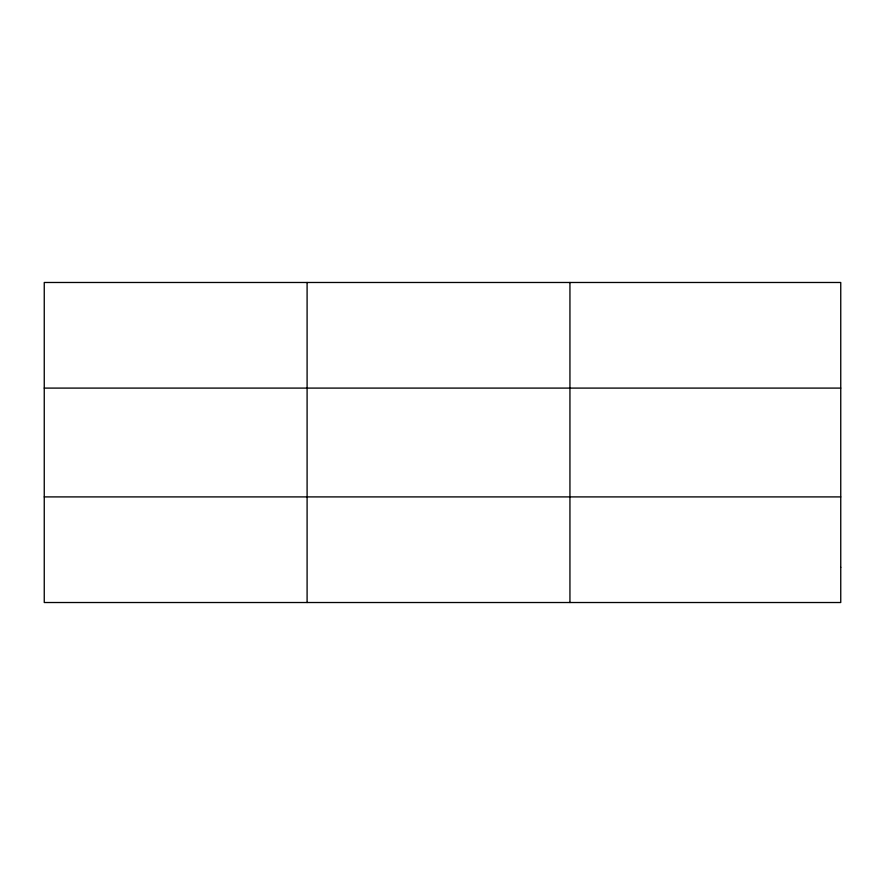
<?xml version="1.0" encoding="UTF-8"?>
<svg xmlns="http://www.w3.org/2000/svg" width="885" height="885" viewBox="0 0 885 885"><rect width="100%" height="100%" fill="white"/><g stroke="black" fill="none" stroke-linecap="round" stroke-linejoin="round"><path stroke-width="1.33" d="M307.095 602.519L307.095 282.481M569.94 602.519L569.94 282.481M44.25 388.095L840.75 388.095M44.25 496.905L840.75 496.905M840.75 567.318L840.75 602.519L44.25 602.519L44.25 282.481L840.75 282.481L840.75 567.318"/></g></svg>
